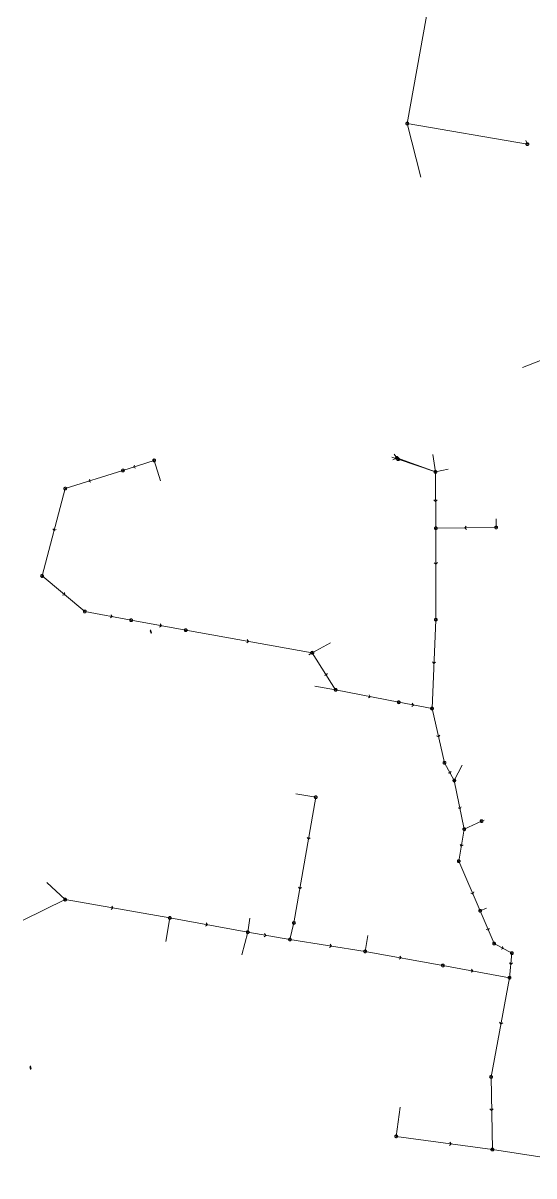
# Model space of a CAD drawing. Header units: metres. Extents: x 25504150 to 25508618, y 6694193 to 6702753.
# Drawn here: x 25505844.6 to 25506014.7, y 6698698.2 to 6699082.2 of the extents above; entities that cross this region are included whole.
import ezdxf

# ---------------------------------------------------------------- set-up
doc = ezdxf.new("R2010")
doc.units = ezdxf.units.M
for name, pattern in [('Sewer_node', [0]), ('Viemariputket', [0]), ('Viemarivarusteet', [0])]:
    doc.linetypes.add(name, pattern=pattern)
for name, color, linetype, lineweight in [('Sewer_node', 7, 'Sewer_node', 0), ('Viemariputket', 7, 'Viemariputket', 0), ('Viemarivarusteet', 7, 'Viemarivarusteet', 0)]:
    doc.layers.add(name, color=color, linetype=linetype, lineweight=lineweight)

msp = doc.modelspace()

# ---------------------------------------------------------------- linework, layer by layer
at = {"layer": 'Sewer_node', "color": 94, "linetype": 'Continuous', "true_color": 0x009900}
for p, q in [((25505887.25, 6698878.91), (25505886.93, 6698879.75)), ((25505887.33, 6698879.08), (25505887.01, 6698879.92)), ((25505887.41, 6698879.25), (25505887.09, 6698880.09)), ((25505847.06, 6698733.64), (25505846.89, 6698734.52)), ((25505847.17, 6698733.79), (25505847, 6698734.68)), ((25505847.28, 6698733.95), (25505847.11, 6698734.83))]:
    msp.add_line(p, q, dxfattribs=at)
at = {"layer": 'Sewer_node', "color": 46, "linetype": 'Continuous', "true_color": 0x7f5f00, "flags": 128}
for points, elevation in [([(25505973, 6699048.71), (25505972.99, 6699048.78), (25505972.98, 6699048.86), (25505972.95, 6699048.92), (25505972.91, 6699048.99), (25505972.86, 6699049.04), (25505972.81, 6699049.09), (25505972.74, 6699049.13), (25505972.68, 6699049.16), (25505972.6, 6699049.17), (25505972.53, 6699049.18), (25505972.46, 6699049.17), (25505972.38, 6699049.16), (25505972.32, 6699049.13), (25505972.25, 6699049.09), (25505972.2, 6699049.04), (25505972.15, 6699048.99), (25505972.11, 6699048.92), (25505972.08, 6699048.86), (25505972.07, 6699048.78), (25505972.06, 6699048.71), (25505972.07, 6699048.64), (25505972.08, 6699048.56), (25505972.11, 6699048.5), (25505972.15, 6699048.43), (25505972.2, 6699048.38), (25505972.25, 6699048.33), (25505972.32, 6699048.29), (25505972.38, 6699048.26), (25505972.46, 6699048.25), (25505972.53, 6699048.24), (25505972.6, 6699048.25), (25505972.68, 6699048.26), (25505972.74, 6699048.29), (25505972.81, 6699048.33), (25505972.86, 6699048.38), (25505972.91, 6699048.43), (25505972.95, 6699048.5), (25505972.98, 6699048.56), (25505972.99, 6699048.64)], 42.44), ([(25506012.96, 6699041.86), (25506012.95, 6699041.93), (25506012.94, 6699042.01), (25506012.91, 6699042.07), (25506012.87, 6699042.14), (25506012.82, 6699042.19), (25506012.77, 6699042.24), (25506012.7, 6699042.28), (25506012.64, 6699042.31), (25506012.56, 6699042.32), (25506012.49, 6699042.33), (25506012.42, 6699042.32), (25506012.34, 6699042.31), (25506012.28, 6699042.28), (25506012.21, 6699042.24), (25506012.16, 6699042.19), (25506012.11, 6699042.14), (25506012.07, 6699042.07), (25506012.04, 6699042.01), (25506012.03, 6699041.93), (25506012.02, 6699041.86), (25506012.03, 6699041.79), (25506012.04, 6699041.71), (25506012.07, 6699041.65), (25506012.11, 6699041.58), (25506012.16, 6699041.53), (25506012.21, 6699041.48), (25506012.28, 6699041.44), (25506012.34, 6699041.41), (25506012.42, 6699041.4), (25506012.49, 6699041.39), (25506012.56, 6699041.4), (25506012.64, 6699041.41), (25506012.7, 6699041.44), (25506012.77, 6699041.48), (25506012.82, 6699041.53), (25506012.87, 6699041.58), (25506012.91, 6699041.65), (25506012.94, 6699041.71), (25506012.95, 6699041.79)], 43.67), ([(25505888.73, 6698936.54), (25505888.72, 6698936.61), (25505888.71, 6698936.68), (25505888.68, 6698936.75), (25505888.64, 6698936.81), (25505888.6, 6698936.87), (25505888.54, 6698936.91), (25505888.48, 6698936.95), (25505888.41, 6698936.98), (25505888.34, 6698936.99), (25505888.27, 6698937), (25505888.2, 6698936.99), (25505888.13, 6698936.98), (25505888.06, 6698936.95), (25505888, 6698936.91), (25505887.94, 6698936.87), (25505887.9, 6698936.81), (25505887.86, 6698936.75), (25505887.83, 6698936.68), (25505887.82, 6698936.61), (25505887.81, 6698936.54), (25505887.82, 6698936.47), (25505887.83, 6698936.4), (25505887.86, 6698936.33), (25505887.9, 6698936.27), (25505887.94, 6698936.21), (25505888, 6698936.17), (25505888.06, 6698936.13), (25505888.13, 6698936.1), (25505888.2, 6698936.09), (25505888.27, 6698936.08), (25505888.34, 6698936.09), (25505888.41, 6698936.1), (25505888.48, 6698936.13), (25505888.54, 6698936.17), (25505888.6, 6698936.21), (25505888.64, 6698936.27), (25505888.68, 6698936.33), (25505888.71, 6698936.4), (25505888.72, 6698936.47)], 43.77), ([(25505969.55, 6698937.33), (25505969.54, 6698937.4), (25505969.53, 6698937.47), (25505969.5, 6698937.54), (25505969.46, 6698937.6), (25505969.42, 6698937.66), (25505969.36, 6698937.7), (25505969.3, 6698937.74), (25505969.23, 6698937.77), (25505969.16, 6698937.78), (25505969.09, 6698937.79), (25505969.02, 6698937.78), (25505968.95, 6698937.77), (25505968.88, 6698937.74), (25505968.82, 6698937.7), (25505968.76, 6698937.66), (25505968.72, 6698937.6), (25505968.68, 6698937.54), (25505968.65, 6698937.47), (25505968.64, 6698937.4), (25505968.63, 6698937.33), (25505968.64, 6698937.26), (25505968.65, 6698937.19), (25505968.68, 6698937.12), (25505968.72, 6698937.06), (25505968.76, 6698937), (25505968.82, 6698936.96), (25505968.88, 6698936.92), (25505968.95, 6698936.89), (25505969.02, 6698936.88), (25505969.09, 6698936.87), (25505969.16, 6698936.88), (25505969.23, 6698936.89), (25505969.3, 6698936.92), (25505969.36, 6698936.96), (25505969.42, 6698937), (25505969.46, 6698937.06), (25505969.5, 6698937.12), (25505969.53, 6698937.19), (25505969.54, 6698937.26)], 43.17), ([(25505969.97, 6698936.9), (25505969.96, 6698936.97), (25505969.95, 6698937.04), (25505969.92, 6698937.11), (25505969.88, 6698937.17), (25505969.84, 6698937.23), (25505969.78, 6698937.27), (25505969.72, 6698937.31), (25505969.65, 6698937.34), (25505969.58, 6698937.35), (25505969.51, 6698937.36), (25505969.44, 6698937.35), (25505969.37, 6698937.34), (25505969.3, 6698937.31), (25505969.24, 6698937.27), (25505969.18, 6698937.23), (25505969.14, 6698937.17), (25505969.1, 6698937.11), (25505969.07, 6698937.04), (25505969.06, 6698936.97), (25505969.05, 6698936.9), (25505969.06, 6698936.83), (25505969.07, 6698936.76), (25505969.1, 6698936.69), (25505969.14, 6698936.63), (25505969.18, 6698936.57), (25505969.24, 6698936.53), (25505969.3, 6698936.49), (25505969.37, 6698936.46), (25505969.44, 6698936.45), (25505969.51, 6698936.44), (25505969.58, 6698936.45), (25505969.65, 6698936.46), (25505969.72, 6698936.49), (25505969.78, 6698936.53), (25505969.84, 6698936.57), (25505969.88, 6698936.63), (25505969.92, 6698936.69), (25505969.95, 6698936.76), (25505969.96, 6698936.83)], 43.03), ([(25505878.35, 6698933.14), (25505878.34, 6698933.21), (25505878.33, 6698933.29), (25505878.3, 6698933.35), (25505878.26, 6698933.42), (25505878.21, 6698933.47), (25505878.16, 6698933.52), (25505878.09, 6698933.56), (25505878.03, 6698933.59), (25505877.95, 6698933.6), (25505877.88, 6698933.61), (25505877.81, 6698933.6), (25505877.73, 6698933.59), (25505877.67, 6698933.56), (25505877.6, 6698933.52), (25505877.55, 6698933.47), (25505877.5, 6698933.42), (25505877.46, 6698933.35), (25505877.43, 6698933.29), (25505877.42, 6698933.21), (25505877.41, 6698933.14), (25505877.42, 6698933.07), (25505877.43, 6698932.99), (25505877.46, 6698932.93), (25505877.5, 6698932.86), (25505877.55, 6698932.81), (25505877.6, 6698932.76), (25505877.67, 6698932.72), (25505877.73, 6698932.69), (25505877.81, 6698932.68), (25505877.88, 6698932.67), (25505877.95, 6698932.68), (25505878.03, 6698932.69), (25505878.09, 6698932.72), (25505878.16, 6698932.76), (25505878.21, 6698932.81), (25505878.26, 6698932.86), (25505878.3, 6698932.93), (25505878.33, 6698932.99), (25505878.34, 6698933.07)], 43.59), ([(25505982.35, 6698932.69), (25505982.34, 6698932.76), (25505982.33, 6698932.83), (25505982.3, 6698932.9), (25505982.26, 6698932.96), (25505982.22, 6698933.02), (25505982.16, 6698933.06), (25505982.1, 6698933.1), (25505982.03, 6698933.13), (25505981.96, 6698933.14), (25505981.89, 6698933.15), (25505981.82, 6698933.14), (25505981.75, 6698933.13), (25505981.68, 6698933.1), (25505981.62, 6698933.06), (25505981.56, 6698933.02), (25505981.52, 6698932.96), (25505981.48, 6698932.9), (25505981.45, 6698932.83), (25505981.44, 6698932.76), (25505981.43, 6698932.69), (25505981.44, 6698932.62), (25505981.45, 6698932.55), (25505981.48, 6698932.48), (25505981.52, 6698932.42), (25505981.56, 6698932.36), (25505981.62, 6698932.32), (25505981.68, 6698932.28), (25505981.75, 6698932.25), (25505981.82, 6698932.24), (25505981.89, 6698932.23), (25505981.96, 6698932.24), (25505982.03, 6698932.25), (25505982.1, 6698932.28), (25505982.16, 6698932.32), (25505982.22, 6698932.36), (25505982.26, 6698932.42), (25505982.3, 6698932.48), (25505982.33, 6698932.55), (25505982.34, 6698932.62)], 42.8), ([(25505859.16, 6698927.14), (25505859.15, 6698927.21), (25505859.14, 6698927.28), (25505859.11, 6698927.35), (25505859.07, 6698927.41), (25505859.03, 6698927.47), (25505858.97, 6698927.51), (25505858.91, 6698927.55), (25505858.84, 6698927.58), (25505858.77, 6698927.59), (25505858.7, 6698927.6), (25505858.63, 6698927.59), (25505858.56, 6698927.58), (25505858.49, 6698927.55), (25505858.43, 6698927.51), (25505858.37, 6698927.47), (25505858.33, 6698927.41), (25505858.29, 6698927.35), (25505858.26, 6698927.28), (25505858.25, 6698927.21), (25505858.24, 6698927.14), (25505858.25, 6698927.07), (25505858.26, 6698927), (25505858.29, 6698926.93), (25505858.33, 6698926.87), (25505858.37, 6698926.81), (25505858.43, 6698926.77), (25505858.49, 6698926.73), (25505858.56, 6698926.7), (25505858.63, 6698926.69), (25505858.7, 6698926.68), (25505858.77, 6698926.69), (25505858.84, 6698926.7), (25505858.91, 6698926.73), (25505858.97, 6698926.77), (25505859.03, 6698926.81), (25505859.07, 6698926.87), (25505859.11, 6698926.93), (25505859.14, 6698927), (25505859.15, 6698927.07)], 43.65), ([(25505982.49, 6698913.94), (25505982.48, 6698914.01), (25505982.47, 6698914.08), (25505982.44, 6698914.15), (25505982.4, 6698914.21), (25505982.36, 6698914.27), (25505982.3, 6698914.31), (25505982.24, 6698914.35), (25505982.17, 6698914.38), (25505982.1, 6698914.39), (25505982.03, 6698914.4), (25505981.96, 6698914.39), (25505981.89, 6698914.38), (25505981.82, 6698914.35), (25505981.76, 6698914.31), (25505981.7, 6698914.27), (25505981.66, 6698914.21), (25505981.62, 6698914.15), (25505981.59, 6698914.08), (25505981.58, 6698914.01), (25505981.57, 6698913.94), (25505981.58, 6698913.87), (25505981.59, 6698913.8), (25505981.62, 6698913.73), (25505981.66, 6698913.67), (25505981.7, 6698913.61), (25505981.76, 6698913.57), (25505981.82, 6698913.53), (25505981.89, 6698913.5), (25505981.96, 6698913.49), (25505982.03, 6698913.48), (25505982.1, 6698913.49), (25505982.17, 6698913.5), (25505982.24, 6698913.53), (25505982.3, 6698913.57), (25505982.36, 6698913.61), (25505982.4, 6698913.67), (25505982.44, 6698913.73), (25505982.47, 6698913.8), (25505982.48, 6698913.87)], 42.34), ([(25506002.58, 6698914.19), (25506002.57, 6698914.26), (25506002.56, 6698914.33), (25506002.53, 6698914.4), (25506002.49, 6698914.46), (25506002.45, 6698914.52), (25506002.39, 6698914.56), (25506002.33, 6698914.6), (25506002.26, 6698914.63), (25506002.19, 6698914.64), (25506002.12, 6698914.65), (25506002.05, 6698914.64), (25506001.98, 6698914.63), (25506001.91, 6698914.6), (25506001.85, 6698914.56), (25506001.79, 6698914.52), (25506001.75, 6698914.46), (25506001.71, 6698914.4), (25506001.68, 6698914.33), (25506001.67, 6698914.26), (25506001.66, 6698914.19), (25506001.67, 6698914.12), (25506001.68, 6698914.05), (25506001.71, 6698913.98), (25506001.75, 6698913.92), (25506001.79, 6698913.86), (25506001.85, 6698913.82), (25506001.91, 6698913.78), (25506001.98, 6698913.75), (25506002.05, 6698913.74), (25506002.12, 6698913.73), (25506002.19, 6698913.74), (25506002.26, 6698913.75), (25506002.33, 6698913.78), (25506002.39, 6698913.82), (25506002.45, 6698913.86), (25506002.49, 6698913.92), (25506002.53, 6698913.98), (25506002.56, 6698914.05), (25506002.57, 6698914.12)], 42.09), ([(25505851.41, 6698898.03), (25505851.4, 6698898.1), (25505851.39, 6698898.17), (25505851.36, 6698898.24), (25505851.32, 6698898.3), (25505851.28, 6698898.36), (25505851.22, 6698898.4), (25505851.16, 6698898.44), (25505851.09, 6698898.47), (25505851.02, 6698898.48), (25505850.95, 6698898.49), (25505850.88, 6698898.48), (25505850.81, 6698898.47), (25505850.74, 6698898.44), (25505850.68, 6698898.4), (25505850.62, 6698898.36), (25505850.58, 6698898.3), (25505850.54, 6698898.24), (25505850.51, 6698898.17), (25505850.5, 6698898.1), (25505850.49, 6698898.03), (25505850.5, 6698897.96), (25505850.51, 6698897.89), (25505850.54, 6698897.82), (25505850.58, 6698897.76), (25505850.62, 6698897.7), (25505850.68, 6698897.66), (25505850.74, 6698897.62), (25505850.81, 6698897.59), (25505850.88, 6698897.58), (25505850.95, 6698897.57), (25505851.02, 6698897.58), (25505851.09, 6698897.59), (25505851.16, 6698897.62), (25505851.22, 6698897.66), (25505851.28, 6698897.7), (25505851.32, 6698897.76), (25505851.36, 6698897.82), (25505851.39, 6698897.89), (25505851.4, 6698897.96)], 41.69), ([(25505865.66, 6698886.23), (25505865.65, 6698886.3), (25505865.64, 6698886.38), (25505865.61, 6698886.44), (25505865.57, 6698886.51), (25505865.52, 6698886.56), (25505865.47, 6698886.61), (25505865.4, 6698886.65), (25505865.34, 6698886.68), (25505865.26, 6698886.69), (25505865.19, 6698886.7), (25505865.12, 6698886.69), (25505865.04, 6698886.68), (25505864.98, 6698886.65), (25505864.91, 6698886.61), (25505864.86, 6698886.56), (25505864.81, 6698886.51), (25505864.77, 6698886.44), (25505864.74, 6698886.38), (25505864.73, 6698886.3), (25505864.72, 6698886.23), (25505864.73, 6698886.16), (25505864.74, 6698886.08), (25505864.77, 6698886.02), (25505864.81, 6698885.95), (25505864.86, 6698885.9), (25505864.91, 6698885.85), (25505864.98, 6698885.81), (25505865.04, 6698885.78), (25505865.12, 6698885.77), (25505865.19, 6698885.76), (25505865.26, 6698885.77), (25505865.34, 6698885.78), (25505865.4, 6698885.81), (25505865.47, 6698885.85), (25505865.52, 6698885.9), (25505865.57, 6698885.95), (25505865.61, 6698886.02), (25505865.64, 6698886.08), (25505865.65, 6698886.16)], 41.96), ([(25505881.06, 6698883.28), (25505881.05, 6698883.35), (25505881.04, 6698883.42), (25505881.01, 6698883.49), (25505880.97, 6698883.55), (25505880.93, 6698883.61), (25505880.87, 6698883.65), (25505880.81, 6698883.69), (25505880.74, 6698883.72), (25505880.67, 6698883.73), (25505880.6, 6698883.74), (25505880.53, 6698883.73), (25505880.46, 6698883.72), (25505880.39, 6698883.69), (25505880.33, 6698883.65), (25505880.27, 6698883.61), (25505880.23, 6698883.55), (25505880.19, 6698883.49), (25505880.16, 6698883.42), (25505880.15, 6698883.35), (25505880.14, 6698883.28), (25505880.15, 6698883.21), (25505880.16, 6698883.14), (25505880.19, 6698883.07), (25505880.23, 6698883.01), (25505880.27, 6698882.95), (25505880.33, 6698882.91), (25505880.39, 6698882.87), (25505880.46, 6698882.84), (25505880.53, 6698882.83), (25505880.6, 6698882.82), (25505880.67, 6698882.83), (25505880.74, 6698882.84), (25505880.81, 6698882.87), (25505880.87, 6698882.91), (25505880.93, 6698882.95), (25505880.97, 6698883.01), (25505881.01, 6698883.07), (25505881.04, 6698883.14), (25505881.05, 6698883.21)], 41.85), ([(25505982.5, 6698883.48), (25505982.49, 6698883.55), (25505982.48, 6698883.62), (25505982.45, 6698883.69), (25505982.41, 6698883.75), (25505982.37, 6698883.81), (25505982.31, 6698883.85), (25505982.25, 6698883.89), (25505982.18, 6698883.92), (25505982.11, 6698883.93), (25505982.04, 6698883.94), (25505981.97, 6698883.93), (25505981.9, 6698883.92), (25505981.83, 6698883.89), (25505981.77, 6698883.85), (25505981.71, 6698883.81), (25505981.67, 6698883.75), (25505981.63, 6698883.69), (25505981.6, 6698883.62), (25505981.59, 6698883.55), (25505981.58, 6698883.48), (25505981.59, 6698883.41), (25505981.6, 6698883.34), (25505981.63, 6698883.27), (25505981.67, 6698883.21), (25505981.71, 6698883.15), (25505981.77, 6698883.11), (25505981.83, 6698883.07), (25505981.9, 6698883.04), (25505981.97, 6698883.03), (25505982.04, 6698883.02), (25505982.11, 6698883.03), (25505982.18, 6698883.04), (25505982.25, 6698883.07), (25505982.31, 6698883.11), (25505982.37, 6698883.15), (25505982.41, 6698883.21), (25505982.45, 6698883.27), (25505982.48, 6698883.34), (25505982.49, 6698883.41)], 41.46), ([(25505899.23, 6698879.97), (25505899.22, 6698880.04), (25505899.21, 6698880.11), (25505899.18, 6698880.18), (25505899.14, 6698880.24), (25505899.1, 6698880.3), (25505899.04, 6698880.34), (25505898.98, 6698880.38), (25505898.91, 6698880.41), (25505898.84, 6698880.42), (25505898.77, 6698880.43), (25505898.7, 6698880.42), (25505898.63, 6698880.41), (25505898.56, 6698880.38), (25505898.5, 6698880.34), (25505898.44, 6698880.3), (25505898.4, 6698880.24), (25505898.36, 6698880.18), (25505898.33, 6698880.11), (25505898.32, 6698880.04), (25505898.31, 6698879.97), (25505898.32, 6698879.9), (25505898.33, 6698879.83), (25505898.36, 6698879.76), (25505898.4, 6698879.7), (25505898.44, 6698879.64), (25505898.5, 6698879.6), (25505898.56, 6698879.56), (25505898.63, 6698879.53), (25505898.7, 6698879.52), (25505898.77, 6698879.51), (25505898.84, 6698879.52), (25505898.91, 6698879.53), (25505898.98, 6698879.56), (25505899.04, 6698879.6), (25505899.1, 6698879.64), (25505899.14, 6698879.7), (25505899.18, 6698879.76), (25505899.21, 6698879.83), (25505899.22, 6698879.9)], 41.71), ([(25505941.39, 6698872.47), (25505941.38, 6698872.54), (25505941.37, 6698872.62), (25505941.34, 6698872.68), (25505941.3, 6698872.75), (25505941.25, 6698872.8), (25505941.2, 6698872.85), (25505941.13, 6698872.89), (25505941.07, 6698872.92), (25505940.99, 6698872.93), (25505940.92, 6698872.94), (25505940.85, 6698872.93), (25505940.77, 6698872.92), (25505940.71, 6698872.89), (25505940.64, 6698872.85), (25505940.59, 6698872.8), (25505940.54, 6698872.75), (25505940.5, 6698872.68), (25505940.47, 6698872.62), (25505940.46, 6698872.54), (25505940.45, 6698872.47), (25505940.46, 6698872.4), (25505940.47, 6698872.32), (25505940.5, 6698872.26), (25505940.54, 6698872.19), (25505940.59, 6698872.14), (25505940.64, 6698872.09), (25505940.71, 6698872.05), (25505940.77, 6698872.02), (25505940.85, 6698872.01), (25505940.92, 6698872), (25505940.99, 6698872.01), (25505941.07, 6698872.02), (25505941.13, 6698872.05), (25505941.2, 6698872.09), (25505941.25, 6698872.14), (25505941.3, 6698872.19), (25505941.34, 6698872.26), (25505941.37, 6698872.32), (25505941.38, 6698872.4)], 41.77), ([(25505949.15, 6698860.12), (25505949.14, 6698860.19), (25505949.13, 6698860.26), (25505949.1, 6698860.33), (25505949.06, 6698860.39), (25505949.02, 6698860.45), (25505948.96, 6698860.49), (25505948.9, 6698860.53), (25505948.83, 6698860.56), (25505948.76, 6698860.57), (25505948.69, 6698860.58), (25505948.62, 6698860.57), (25505948.55, 6698860.56), (25505948.48, 6698860.53), (25505948.42, 6698860.49), (25505948.36, 6698860.45), (25505948.32, 6698860.39), (25505948.28, 6698860.33), (25505948.25, 6698860.26), (25505948.24, 6698860.19), (25505948.23, 6698860.12), (25505948.24, 6698860.05), (25505948.25, 6698859.98), (25505948.28, 6698859.91), (25505948.32, 6698859.85), (25505948.36, 6698859.79), (25505948.42, 6698859.75), (25505948.48, 6698859.71), (25505948.55, 6698859.68), (25505948.62, 6698859.67), (25505948.69, 6698859.66), (25505948.76, 6698859.67), (25505948.83, 6698859.68), (25505948.9, 6698859.71), (25505948.96, 6698859.75), (25505949.02, 6698859.79), (25505949.06, 6698859.85), (25505949.1, 6698859.91), (25505949.13, 6698859.98), (25505949.14, 6698860.05)], 41.98), ([(25505970.13, 6698855.96), (25505970.12, 6698856.03), (25505970.11, 6698856.1), (25505970.08, 6698856.17), (25505970.04, 6698856.23), (25505970, 6698856.29), (25505969.94, 6698856.33), (25505969.88, 6698856.37), (25505969.81, 6698856.4), (25505969.74, 6698856.41), (25505969.67, 6698856.42), (25505969.6, 6698856.41), (25505969.53, 6698856.4), (25505969.46, 6698856.37), (25505969.4, 6698856.33), (25505969.34, 6698856.29), (25505969.3, 6698856.23), (25505969.26, 6698856.17), (25505969.23, 6698856.1), (25505969.22, 6698856.03), (25505969.21, 6698855.96), (25505969.22, 6698855.89), (25505969.23, 6698855.82), (25505969.26, 6698855.75), (25505969.3, 6698855.69), (25505969.34, 6698855.63), (25505969.4, 6698855.59), (25505969.46, 6698855.55), (25505969.53, 6698855.52), (25505969.6, 6698855.51), (25505969.67, 6698855.5), (25505969.74, 6698855.51), (25505969.81, 6698855.52), (25505969.88, 6698855.55), (25505969.94, 6698855.59), (25505970, 6698855.63), (25505970.04, 6698855.69), (25505970.08, 6698855.75), (25505970.11, 6698855.82), (25505970.12, 6698855.89)], 41.42), ([(25505981.23, 6698853.89), (25505981.22, 6698853.96), (25505981.21, 6698854.04), (25505981.18, 6698854.1), (25505981.14, 6698854.17), (25505981.09, 6698854.22), (25505981.04, 6698854.27), (25505980.97, 6698854.31), (25505980.91, 6698854.34), (25505980.83, 6698854.35), (25505980.76, 6698854.36), (25505980.69, 6698854.35), (25505980.61, 6698854.34), (25505980.55, 6698854.31), (25505980.48, 6698854.27), (25505980.43, 6698854.22), (25505980.38, 6698854.17), (25505980.34, 6698854.1), (25505980.31, 6698854.04), (25505980.3, 6698853.96), (25505980.29, 6698853.89), (25505980.3, 6698853.82), (25505980.31, 6698853.74), (25505980.34, 6698853.68), (25505980.38, 6698853.61), (25505980.43, 6698853.56), (25505980.48, 6698853.51), (25505980.55, 6698853.47), (25505980.61, 6698853.44), (25505980.69, 6698853.43), (25505980.76, 6698853.42), (25505980.83, 6698853.43), (25505980.91, 6698853.44), (25505980.97, 6698853.47), (25505981.04, 6698853.51), (25505981.09, 6698853.56), (25505981.14, 6698853.61), (25505981.18, 6698853.68), (25505981.21, 6698853.74), (25505981.22, 6698853.82)], 41.94), ([(25505985.37, 6698835.83), (25505985.36, 6698835.9), (25505985.35, 6698835.98), (25505985.32, 6698836.04), (25505985.28, 6698836.11), (25505985.23, 6698836.16), (25505985.18, 6698836.21), (25505985.11, 6698836.25), (25505985.05, 6698836.28), (25505984.97, 6698836.29), (25505984.9, 6698836.3), (25505984.83, 6698836.29), (25505984.75, 6698836.28), (25505984.69, 6698836.25), (25505984.62, 6698836.21), (25505984.57, 6698836.16), (25505984.52, 6698836.11), (25505984.48, 6698836.04), (25505984.45, 6698835.98), (25505984.44, 6698835.9), (25505984.43, 6698835.83), (25505984.44, 6698835.76), (25505984.45, 6698835.68), (25505984.48, 6698835.62), (25505984.52, 6698835.55), (25505984.57, 6698835.5), (25505984.62, 6698835.45), (25505984.69, 6698835.41), (25505984.75, 6698835.38), (25505984.83, 6698835.37), (25505984.9, 6698835.36), (25505984.97, 6698835.37), (25505985.05, 6698835.38), (25505985.11, 6698835.41), (25505985.18, 6698835.45), (25505985.23, 6698835.5), (25505985.28, 6698835.55), (25505985.32, 6698835.62), (25505985.35, 6698835.68), (25505985.36, 6698835.76)], 42.33), ([(25505988.65, 6698829.89), (25505988.64, 6698829.96), (25505988.63, 6698830.03), (25505988.6, 6698830.1), (25505988.56, 6698830.16), (25505988.52, 6698830.22), (25505988.46, 6698830.26), (25505988.4, 6698830.3), (25505988.33, 6698830.33), (25505988.26, 6698830.34), (25505988.19, 6698830.35), (25505988.12, 6698830.34), (25505988.05, 6698830.33), (25505987.98, 6698830.3), (25505987.92, 6698830.26), (25505987.86, 6698830.22), (25505987.82, 6698830.16), (25505987.78, 6698830.1), (25505987.75, 6698830.03), (25505987.74, 6698829.96), (25505987.73, 6698829.89), (25505987.74, 6698829.82), (25505987.75, 6698829.75), (25505987.78, 6698829.68), (25505987.82, 6698829.62), (25505987.86, 6698829.56), (25505987.92, 6698829.52), (25505987.98, 6698829.48), (25505988.05, 6698829.45), (25505988.12, 6698829.44), (25505988.19, 6698829.43), (25505988.26, 6698829.44), (25505988.33, 6698829.45), (25505988.4, 6698829.48), (25505988.46, 6698829.52), (25505988.52, 6698829.56), (25505988.56, 6698829.62), (25505988.6, 6698829.68), (25505988.63, 6698829.75), (25505988.64, 6698829.82)], 42.03), ([(25505942.51, 6698824.32), (25505942.5, 6698824.39), (25505942.49, 6698824.46), (25505942.46, 6698824.53), (25505942.42, 6698824.59), (25505942.38, 6698824.65), (25505942.32, 6698824.69), (25505942.26, 6698824.73), (25505942.19, 6698824.76), (25505942.12, 6698824.77), (25505942.05, 6698824.78), (25505941.98, 6698824.77), (25505941.91, 6698824.76), (25505941.84, 6698824.73), (25505941.78, 6698824.69), (25505941.72, 6698824.65), (25505941.68, 6698824.59), (25505941.64, 6698824.53), (25505941.61, 6698824.46), (25505941.6, 6698824.39), (25505941.59, 6698824.32), (25505941.6, 6698824.25), (25505941.61, 6698824.18), (25505941.64, 6698824.11), (25505941.68, 6698824.05), (25505941.72, 6698823.99), (25505941.78, 6698823.95), (25505941.84, 6698823.91), (25505941.91, 6698823.88), (25505941.98, 6698823.87), (25505942.05, 6698823.86), (25505942.12, 6698823.87), (25505942.19, 6698823.88), (25505942.26, 6698823.91), (25505942.32, 6698823.95), (25505942.38, 6698823.99), (25505942.42, 6698824.05), (25505942.46, 6698824.11), (25505942.49, 6698824.18), (25505942.5, 6698824.25)], 42.02), ([(25505997.72, 6698816.39), (25505997.71, 6698816.46), (25505997.7, 6698816.53), (25505997.67, 6698816.6), (25505997.63, 6698816.66), (25505997.59, 6698816.72), (25505997.53, 6698816.76), (25505997.47, 6698816.8), (25505997.4, 6698816.83), (25505997.33, 6698816.84), (25505997.26, 6698816.85), (25505997.19, 6698816.84), (25505997.12, 6698816.83), (25505997.05, 6698816.8), (25505996.99, 6698816.76), (25505996.93, 6698816.72), (25505996.89, 6698816.66), (25505996.85, 6698816.6), (25505996.82, 6698816.53), (25505996.81, 6698816.46), (25505996.8, 6698816.39), (25505996.81, 6698816.32), (25505996.82, 6698816.25), (25505996.85, 6698816.18), (25505996.89, 6698816.12), (25505996.93, 6698816.06), (25505996.99, 6698816.02), (25505997.05, 6698815.98), (25505997.12, 6698815.95), (25505997.19, 6698815.94), (25505997.26, 6698815.93), (25505997.33, 6698815.94), (25505997.4, 6698815.95), (25505997.47, 6698815.98), (25505997.53, 6698816.02), (25505997.59, 6698816.06), (25505997.63, 6698816.12), (25505997.67, 6698816.18), (25505997.7, 6698816.25), (25505997.71, 6698816.32)], 42.22), ([(25505991.97, 6698813.72), (25505991.96, 6698813.79), (25505991.95, 6698813.86), (25505991.92, 6698813.93), (25505991.88, 6698813.99), (25505991.84, 6698814.05), (25505991.78, 6698814.09), (25505991.72, 6698814.13), (25505991.65, 6698814.16), (25505991.58, 6698814.17), (25505991.51, 6698814.18), (25505991.44, 6698814.17), (25505991.37, 6698814.16), (25505991.3, 6698814.13), (25505991.24, 6698814.09), (25505991.18, 6698814.05), (25505991.14, 6698813.99), (25505991.1, 6698813.93), (25505991.07, 6698813.86), (25505991.06, 6698813.79), (25505991.05, 6698813.72), (25505991.06, 6698813.65), (25505991.07, 6698813.58), (25505991.1, 6698813.51), (25505991.14, 6698813.45), (25505991.18, 6698813.39), (25505991.24, 6698813.35), (25505991.3, 6698813.31), (25505991.37, 6698813.28), (25505991.44, 6698813.27), (25505991.51, 6698813.26), (25505991.58, 6698813.27), (25505991.65, 6698813.28), (25505991.72, 6698813.31), (25505991.78, 6698813.35), (25505991.84, 6698813.39), (25505991.88, 6698813.45), (25505991.92, 6698813.51), (25505991.95, 6698813.58), (25505991.96, 6698813.65)], 42.02), ([(25505990.11, 6698803.03), (25505990.1, 6698803.1), (25505990.09, 6698803.17), (25505990.06, 6698803.24), (25505990.02, 6698803.3), (25505989.98, 6698803.36), (25505989.92, 6698803.4), (25505989.86, 6698803.44), (25505989.79, 6698803.47), (25505989.72, 6698803.48), (25505989.65, 6698803.49), (25505989.58, 6698803.48), (25505989.51, 6698803.47), (25505989.44, 6698803.44), (25505989.38, 6698803.4), (25505989.32, 6698803.36), (25505989.28, 6698803.3), (25505989.24, 6698803.24), (25505989.21, 6698803.17), (25505989.2, 6698803.1), (25505989.19, 6698803.03), (25505989.2, 6698802.96), (25505989.21, 6698802.89), (25505989.24, 6698802.82), (25505989.28, 6698802.76), (25505989.32, 6698802.7), (25505989.38, 6698802.66), (25505989.44, 6698802.62), (25505989.51, 6698802.59), (25505989.58, 6698802.58), (25505989.65, 6698802.57), (25505989.72, 6698802.58), (25505989.79, 6698802.59), (25505989.86, 6698802.62), (25505989.92, 6698802.66), (25505989.98, 6698802.7), (25505990.02, 6698802.76), (25505990.06, 6698802.82), (25505990.09, 6698802.89), (25505990.1, 6698802.96)], 41.96), ([(25505859.1, 6698790.23), (25505859.09, 6698790.3), (25505859.08, 6698790.37), (25505859.05, 6698790.44), (25505859.01, 6698790.5), (25505858.97, 6698790.56), (25505858.91, 6698790.6), (25505858.85, 6698790.64), (25505858.78, 6698790.67), (25505858.71, 6698790.68), (25505858.64, 6698790.69), (25505858.57, 6698790.68), (25505858.5, 6698790.67), (25505858.43, 6698790.64), (25505858.37, 6698790.6), (25505858.31, 6698790.56), (25505858.27, 6698790.5), (25505858.23, 6698790.44), (25505858.2, 6698790.37), (25505858.19, 6698790.3), (25505858.18, 6698790.23), (25505858.19, 6698790.16), (25505858.2, 6698790.09), (25505858.23, 6698790.02), (25505858.27, 6698789.96), (25505858.31, 6698789.9), (25505858.37, 6698789.86), (25505858.43, 6698789.82), (25505858.5, 6698789.79), (25505858.57, 6698789.78), (25505858.64, 6698789.77), (25505858.71, 6698789.78), (25505858.78, 6698789.79), (25505858.85, 6698789.82), (25505858.91, 6698789.86), (25505858.97, 6698789.9), (25505859.01, 6698789.96), (25505859.05, 6698790.02), (25505859.08, 6698790.09), (25505859.09, 6698790.16)], 41.75), ([(25505997.24, 6698786.53), (25505997.23, 6698786.6), (25505997.22, 6698786.67), (25505997.19, 6698786.74), (25505997.15, 6698786.8), (25505997.11, 6698786.86), (25505997.05, 6698786.9), (25505996.99, 6698786.94), (25505996.92, 6698786.97), (25505996.85, 6698786.98), (25505996.78, 6698786.99), (25505996.71, 6698786.98), (25505996.64, 6698786.97), (25505996.57, 6698786.94), (25505996.51, 6698786.9), (25505996.45, 6698786.86), (25505996.41, 6698786.8), (25505996.37, 6698786.74), (25505996.34, 6698786.67), (25505996.33, 6698786.6), (25505996.32, 6698786.53), (25505996.33, 6698786.46), (25505996.34, 6698786.39), (25505996.37, 6698786.32), (25505996.41, 6698786.26), (25505996.45, 6698786.2), (25505996.51, 6698786.16), (25505996.57, 6698786.12), (25505996.64, 6698786.09), (25505996.71, 6698786.08), (25505996.78, 6698786.07), (25505996.85, 6698786.08), (25505996.92, 6698786.09), (25505996.99, 6698786.12), (25505997.05, 6698786.16), (25505997.11, 6698786.2), (25505997.15, 6698786.26), (25505997.19, 6698786.32), (25505997.22, 6698786.39), (25505997.23, 6698786.46)], 42.15), ([(25505893.96, 6698784.14), (25505893.95, 6698784.21), (25505893.94, 6698784.28), (25505893.91, 6698784.35), (25505893.87, 6698784.41), (25505893.83, 6698784.47), (25505893.77, 6698784.51), (25505893.71, 6698784.55), (25505893.64, 6698784.58), (25505893.57, 6698784.59), (25505893.5, 6698784.6), (25505893.43, 6698784.59), (25505893.36, 6698784.58), (25505893.29, 6698784.55), (25505893.23, 6698784.51), (25505893.17, 6698784.47), (25505893.13, 6698784.41), (25505893.09, 6698784.35), (25505893.06, 6698784.28), (25505893.05, 6698784.21), (25505893.04, 6698784.14), (25505893.05, 6698784.07), (25505893.06, 6698784), (25505893.09, 6698783.93), (25505893.13, 6698783.87), (25505893.17, 6698783.81), (25505893.23, 6698783.77), (25505893.29, 6698783.73), (25505893.36, 6698783.7), (25505893.43, 6698783.69), (25505893.5, 6698783.68), (25505893.57, 6698783.69), (25505893.64, 6698783.7), (25505893.71, 6698783.73), (25505893.77, 6698783.77), (25505893.83, 6698783.81), (25505893.87, 6698783.87), (25505893.91, 6698783.93), (25505893.94, 6698784), (25505893.95, 6698784.07)], 41.13), ([(25505935.27, 6698782.48), (25505935.26, 6698782.55), (25505935.25, 6698782.62), (25505935.22, 6698782.69), (25505935.18, 6698782.75), (25505935.14, 6698782.81), (25505935.08, 6698782.85), (25505935.02, 6698782.89), (25505934.95, 6698782.92), (25505934.88, 6698782.93), (25505934.81, 6698782.94), (25505934.74, 6698782.93), (25505934.67, 6698782.92), (25505934.6, 6698782.89), (25505934.54, 6698782.85), (25505934.48, 6698782.81), (25505934.44, 6698782.75), (25505934.4, 6698782.69), (25505934.37, 6698782.62), (25505934.36, 6698782.55), (25505934.35, 6698782.48), (25505934.36, 6698782.41), (25505934.37, 6698782.34), (25505934.4, 6698782.27), (25505934.44, 6698782.21), (25505934.48, 6698782.15), (25505934.54, 6698782.11), (25505934.6, 6698782.07), (25505934.67, 6698782.04), (25505934.74, 6698782.03), (25505934.81, 6698782.02), (25505934.88, 6698782.03), (25505934.95, 6698782.04), (25505935.02, 6698782.07), (25505935.08, 6698782.11), (25505935.14, 6698782.15), (25505935.18, 6698782.21), (25505935.22, 6698782.27), (25505935.25, 6698782.34), (25505935.26, 6698782.41)], 41.82), ([(25505919.88, 6698779.4), (25505919.87, 6698779.47), (25505919.86, 6698779.54), (25505919.83, 6698779.61), (25505919.79, 6698779.67), (25505919.75, 6698779.73), (25505919.69, 6698779.77), (25505919.63, 6698779.81), (25505919.56, 6698779.84), (25505919.49, 6698779.85), (25505919.42, 6698779.86), (25505919.35, 6698779.85), (25505919.28, 6698779.84), (25505919.21, 6698779.81), (25505919.15, 6698779.77), (25505919.09, 6698779.73), (25505919.05, 6698779.67), (25505919.01, 6698779.61), (25505918.98, 6698779.54), (25505918.97, 6698779.47), (25505918.96, 6698779.4), (25505918.97, 6698779.33), (25505918.98, 6698779.26), (25505919.01, 6698779.19), (25505919.05, 6698779.13), (25505919.09, 6698779.07), (25505919.15, 6698779.03), (25505919.21, 6698778.99), (25505919.28, 6698778.96), (25505919.35, 6698778.95), (25505919.42, 6698778.94), (25505919.49, 6698778.95), (25505919.56, 6698778.96), (25505919.63, 6698778.99), (25505919.69, 6698779.03), (25505919.75, 6698779.07), (25505919.79, 6698779.13), (25505919.83, 6698779.19), (25505919.86, 6698779.26), (25505919.87, 6698779.33)], 41.32), ([(25505933.91, 6698776.95), (25505933.9, 6698777.02), (25505933.89, 6698777.09), (25505933.86, 6698777.16), (25505933.82, 6698777.22), (25505933.78, 6698777.28), (25505933.72, 6698777.32), (25505933.66, 6698777.36), (25505933.59, 6698777.39), (25505933.52, 6698777.4), (25505933.45, 6698777.41), (25505933.38, 6698777.4), (25505933.31, 6698777.39), (25505933.24, 6698777.36), (25505933.18, 6698777.32), (25505933.12, 6698777.28), (25505933.08, 6698777.22), (25505933.04, 6698777.16), (25505933.01, 6698777.09), (25505933, 6698777.02), (25505932.99, 6698776.95), (25505933, 6698776.88), (25505933.01, 6698776.81), (25505933.04, 6698776.74), (25505933.08, 6698776.68), (25505933.12, 6698776.62), (25505933.18, 6698776.58), (25505933.24, 6698776.54), (25505933.31, 6698776.51), (25505933.38, 6698776.5), (25505933.45, 6698776.49), (25505933.52, 6698776.5), (25505933.59, 6698776.51), (25505933.66, 6698776.54), (25505933.72, 6698776.58), (25505933.78, 6698776.62), (25505933.82, 6698776.68), (25505933.86, 6698776.74), (25505933.89, 6698776.81), (25505933.9, 6698776.88)], 41.7), ([(25506001.88, 6698775.59), (25506001.87, 6698775.66), (25506001.86, 6698775.73), (25506001.83, 6698775.8), (25506001.79, 6698775.86), (25506001.75, 6698775.92), (25506001.69, 6698775.96), (25506001.63, 6698776), (25506001.56, 6698776.03), (25506001.49, 6698776.04), (25506001.42, 6698776.05), (25506001.35, 6698776.04), (25506001.28, 6698776.03), (25506001.21, 6698776), (25506001.15, 6698775.96), (25506001.09, 6698775.92), (25506001.05, 6698775.86), (25506001.01, 6698775.8), (25506000.98, 6698775.73), (25506000.97, 6698775.66), (25506000.96, 6698775.59), (25506000.97, 6698775.52), (25506000.98, 6698775.45), (25506001.01, 6698775.38), (25506001.05, 6698775.32), (25506001.09, 6698775.26), (25506001.15, 6698775.22), (25506001.21, 6698775.18), (25506001.28, 6698775.15), (25506001.35, 6698775.14), (25506001.42, 6698775.13), (25506001.49, 6698775.14), (25506001.56, 6698775.15), (25506001.63, 6698775.18), (25506001.69, 6698775.22), (25506001.75, 6698775.26), (25506001.79, 6698775.32), (25506001.83, 6698775.38), (25506001.86, 6698775.45), (25506001.87, 6698775.52)], 42.48), ([(25505958.98, 6698772.98), (25505958.97, 6698773.05), (25505958.96, 6698773.12), (25505958.93, 6698773.19), (25505958.89, 6698773.25), (25505958.85, 6698773.31), (25505958.79, 6698773.35), (25505958.73, 6698773.39), (25505958.66, 6698773.42), (25505958.59, 6698773.43), (25505958.52, 6698773.44), (25505958.45, 6698773.43), (25505958.38, 6698773.42), (25505958.31, 6698773.39), (25505958.25, 6698773.35), (25505958.19, 6698773.31), (25505958.15, 6698773.25), (25505958.11, 6698773.19), (25505958.08, 6698773.12), (25505958.07, 6698773.05), (25505958.06, 6698772.98), (25505958.07, 6698772.91), (25505958.08, 6698772.84), (25505958.11, 6698772.77), (25505958.15, 6698772.71), (25505958.19, 6698772.65), (25505958.25, 6698772.61), (25505958.31, 6698772.57), (25505958.38, 6698772.54), (25505958.45, 6698772.53), (25505958.52, 6698772.52), (25505958.59, 6698772.53), (25505958.66, 6698772.54), (25505958.73, 6698772.57), (25505958.79, 6698772.61), (25505958.85, 6698772.65), (25505958.89, 6698772.71), (25505958.93, 6698772.77), (25505958.96, 6698772.84), (25505958.97, 6698772.91)], 41.93), ([(25506007.82, 6698772.42), (25506007.81, 6698772.49), (25506007.8, 6698772.56), (25506007.77, 6698772.63), (25506007.73, 6698772.69), (25506007.69, 6698772.75), (25506007.63, 6698772.79), (25506007.57, 6698772.83), (25506007.5, 6698772.86), (25506007.43, 6698772.87), (25506007.36, 6698772.88), (25506007.29, 6698772.87), (25506007.22, 6698772.86), (25506007.15, 6698772.83), (25506007.09, 6698772.79), (25506007.03, 6698772.75), (25506006.99, 6698772.69), (25506006.95, 6698772.63), (25506006.92, 6698772.56), (25506006.91, 6698772.49), (25506006.9, 6698772.42), (25506006.91, 6698772.35), (25506006.92, 6698772.28), (25506006.95, 6698772.21), (25506006.99, 6698772.15), (25506007.03, 6698772.09), (25506007.09, 6698772.05), (25506007.15, 6698772.01), (25506007.22, 6698771.98), (25506007.29, 6698771.97), (25506007.36, 6698771.96), (25506007.43, 6698771.97), (25506007.5, 6698771.98), (25506007.57, 6698772.01), (25506007.63, 6698772.05), (25506007.69, 6698772.09), (25506007.73, 6698772.15), (25506007.77, 6698772.21), (25506007.8, 6698772.28), (25506007.81, 6698772.35)], 42.64), ([(25505984.86, 6698768.32), (25505984.85, 6698768.39), (25505984.84, 6698768.47), (25505984.81, 6698768.53), (25505984.77, 6698768.6), (25505984.72, 6698768.65), (25505984.67, 6698768.7), (25505984.6, 6698768.74), (25505984.54, 6698768.77), (25505984.46, 6698768.78), (25505984.39, 6698768.79), (25505984.32, 6698768.78), (25505984.24, 6698768.77), (25505984.18, 6698768.74), (25505984.11, 6698768.7), (25505984.06, 6698768.65), (25505984.01, 6698768.6), (25505983.97, 6698768.53), (25505983.94, 6698768.47), (25505983.93, 6698768.39), (25505983.92, 6698768.32), (25505983.93, 6698768.25), (25505983.94, 6698768.17), (25505983.97, 6698768.11), (25505984.01, 6698768.04), (25505984.06, 6698767.99), (25505984.11, 6698767.94), (25505984.18, 6698767.9), (25505984.24, 6698767.87), (25505984.32, 6698767.86), (25505984.39, 6698767.85), (25505984.46, 6698767.86), (25505984.54, 6698767.87), (25505984.6, 6698767.9), (25505984.67, 6698767.94), (25505984.72, 6698767.99), (25505984.77, 6698768.04), (25505984.81, 6698768.11), (25505984.84, 6698768.17), (25505984.85, 6698768.25)], 42.02), ([(25506007.03, 6698764.21), (25506007.02, 6698764.28), (25506007.01, 6698764.35), (25506006.98, 6698764.42), (25506006.94, 6698764.48), (25506006.9, 6698764.54), (25506006.84, 6698764.58), (25506006.78, 6698764.62), (25506006.71, 6698764.65), (25506006.64, 6698764.66), (25506006.57, 6698764.67), (25506006.5, 6698764.66), (25506006.43, 6698764.65), (25506006.36, 6698764.62), (25506006.3, 6698764.58), (25506006.24, 6698764.54), (25506006.2, 6698764.48), (25506006.16, 6698764.42), (25506006.13, 6698764.35), (25506006.12, 6698764.28), (25506006.11, 6698764.21), (25506006.12, 6698764.14), (25506006.13, 6698764.07), (25506006.16, 6698764), (25506006.2, 6698763.94), (25506006.24, 6698763.88), (25506006.3, 6698763.84), (25506006.36, 6698763.8), (25506006.43, 6698763.77), (25506006.5, 6698763.76), (25506006.57, 6698763.75), (25506006.64, 6698763.76), (25506006.71, 6698763.77), (25506006.78, 6698763.8), (25506006.84, 6698763.84), (25506006.9, 6698763.88), (25506006.94, 6698763.94), (25506006.98, 6698764), (25506007.01, 6698764.07), (25506007.02, 6698764.14)], 42.32), ([(25506000.87, 6698731.18), (25506000.86, 6698731.25), (25506000.85, 6698731.32), (25506000.82, 6698731.39), (25506000.78, 6698731.45), (25506000.74, 6698731.51), (25506000.68, 6698731.55), (25506000.62, 6698731.59), (25506000.55, 6698731.62), (25506000.48, 6698731.63), (25506000.41, 6698731.64), (25506000.34, 6698731.63), (25506000.27, 6698731.62), (25506000.2, 6698731.59), (25506000.14, 6698731.55), (25506000.08, 6698731.51), (25506000.04, 6698731.45), (25506000, 6698731.39), (25505999.97, 6698731.32), (25505999.96, 6698731.25), (25505999.95, 6698731.18), (25505999.96, 6698731.11), (25505999.97, 6698731.04), (25506000, 6698730.97), (25506000.04, 6698730.91), (25506000.08, 6698730.85), (25506000.14, 6698730.81), (25506000.2, 6698730.77), (25506000.27, 6698730.74), (25506000.34, 6698730.73), (25506000.41, 6698730.72), (25506000.48, 6698730.73), (25506000.55, 6698730.74), (25506000.62, 6698730.77), (25506000.68, 6698730.81), (25506000.74, 6698730.85), (25506000.78, 6698730.91), (25506000.82, 6698730.97), (25506000.85, 6698731.04), (25506000.86, 6698731.11)], 42.2), ([(25505969.29, 6698711.39), (25505969.28, 6698711.46), (25505969.27, 6698711.53), (25505969.24, 6698711.6), (25505969.2, 6698711.66), (25505969.16, 6698711.72), (25505969.1, 6698711.76), (25505969.04, 6698711.8), (25505968.97, 6698711.83), (25505968.9, 6698711.84), (25505968.83, 6698711.85), (25505968.76, 6698711.84), (25505968.69, 6698711.83), (25505968.62, 6698711.8), (25505968.56, 6698711.76), (25505968.5, 6698711.72), (25505968.46, 6698711.66), (25505968.42, 6698711.6), (25505968.39, 6698711.53), (25505968.38, 6698711.46), (25505968.37, 6698711.39), (25505968.38, 6698711.32), (25505968.39, 6698711.25), (25505968.42, 6698711.18), (25505968.46, 6698711.12), (25505968.5, 6698711.06), (25505968.56, 6698711.02), (25505968.62, 6698710.98), (25505968.69, 6698710.95), (25505968.76, 6698710.94), (25505968.83, 6698710.93), (25505968.9, 6698710.94), (25505968.97, 6698710.95), (25505969.04, 6698710.98), (25505969.1, 6698711.02), (25505969.16, 6698711.06), (25505969.2, 6698711.12), (25505969.24, 6698711.18), (25505969.27, 6698711.25), (25505969.28, 6698711.32)], 42.13), ([(25506001.32, 6698706.98), (25506001.31, 6698707.05), (25506001.3, 6698707.13), (25506001.27, 6698707.19), (25506001.23, 6698707.26), (25506001.18, 6698707.31), (25506001.13, 6698707.36), (25506001.06, 6698707.4), (25506001, 6698707.43), (25506000.92, 6698707.44), (25506000.85, 6698707.45), (25506000.78, 6698707.44), (25506000.7, 6698707.43), (25506000.64, 6698707.4), (25506000.57, 6698707.36), (25506000.52, 6698707.31), (25506000.47, 6698707.26), (25506000.43, 6698707.19), (25506000.4, 6698707.13), (25506000.39, 6698707.05), (25506000.38, 6698706.98), (25506000.39, 6698706.91), (25506000.4, 6698706.83), (25506000.43, 6698706.77), (25506000.47, 6698706.7), (25506000.52, 6698706.65), (25506000.57, 6698706.6), (25506000.64, 6698706.56), (25506000.7, 6698706.53), (25506000.78, 6698706.52), (25506000.85, 6698706.51), (25506000.92, 6698706.52), (25506001, 6698706.53), (25506001.06, 6698706.56), (25506001.13, 6698706.6), (25506001.18, 6698706.65), (25506001.23, 6698706.7), (25506001.27, 6698706.77), (25506001.3, 6698706.83), (25506001.31, 6698706.91)], 42.49)]:
    msp.add_lwpolyline(points, close=True, dxfattribs=dict(at, elevation=elevation))
for points in [[(25505881.71, 6698934.96), (25505881.39, 6698934.29), (25505882.06, 6698933.96)], [(25505866.87, 6698930.26), (25505866.54, 6698929.59), (25505867.2, 6698929.26)], [(25505981.41, 6698923.38), (25505981.96, 6698922.86), (25505982.47, 6698923.4)], [(25505854.58, 6698913.78), (25505854.97, 6698913.14), (25505855.61, 6698913.52)], [(25505992.17, 6698914.61), (25505991.66, 6698914.06), (25505992.19, 6698913.55)], [(25505981.49, 6698902.46), (25505982.03, 6698901.95), (25505982.55, 6698902.48)], [(25505857.79, 6698891.65), (25505858.54, 6698891.74), (25505858.46, 6698892.48)], [(25505873.7, 6698884.05), (25505874.31, 6698884.49), (25505873.88, 6698885.09)], [(25505890.08, 6698881), (25505890.69, 6698881.44), (25505890.26, 6698882.04)], [(25505919.08, 6698875.8), (25505919.68, 6698876.25), (25505919.25, 6698876.85)], [(25505980.89, 6698869.41), (25505981.41, 6698868.87), (25505981.95, 6698869.38)], [(25505944.94, 6698865.05), (25505945.67, 6698864.91), (25505945.83, 6698865.63)], [(25505959.62, 6698857.39), (25505960.23, 6698857.83), (25505959.81, 6698858.44)], [(25505974, 6698854.6), (25505974.61, 6698855.04), (25505974.18, 6698855.64)], [(25505982.29, 6698844.79), (25505982.94, 6698844.41), (25505983.32, 6698845.04)], [(25505986.16, 6698832.44), (25505986.88, 6698832.25), (25505987.08, 6698832.97)], [(25505989.49, 6698820.86), (25505990.13, 6698820.46), (25505990.52, 6698821.09)], [(25505939.18, 6698810.97), (25505939.63, 6698810.37), (25505940.23, 6698810.81)], [(25505990.08, 6698808.64), (25505990.52, 6698808.04), (25505991.12, 6698808.47)], [(25505936.32, 6698794.42), (25505936.77, 6698793.82), (25505937.37, 6698794.26)], [(25505993.67, 6698792.36), (25505994.37, 6698792.1), (25505994.63, 6698792.8)], [(25505873.96, 6698787), (25505874.56, 6698787.45), (25505874.13, 6698788.05)], [(25505905.38, 6698781.41), (25505905.98, 6698781.86), (25505905.55, 6698782.46)], [(25505924.88, 6698777.89), (25505925.48, 6698778.34), (25505925.05, 6698778.94)], [(25505998.84, 6698780.28), (25505999.54, 6698780.02), (25505999.81, 6698780.71)], [(25505946.69, 6698774.3), (25505947.28, 6698774.76), (25505946.84, 6698775.35)], [(25506003.78, 6698773.71), (25506004.49, 6698773.95), (25506004.26, 6698774.65)], [(25505969.88, 6698770.38), (25505970.48, 6698770.82), (25505970.05, 6698771.42)], [(25505993.79, 6698766.02), (25505994.39, 6698766.46), (25505993.96, 6698767.07)], [(25506006.51, 6698769.23), (25506007, 6698768.67), (25506007.56, 6698769.15)], [(25506003.25, 6698749.4), (25506003.69, 6698748.79), (25506004.3, 6698749.22)], [(25506000.06, 6698720.55), (25506000.61, 6698720.05), (25506001.12, 6698720.59)], [(25505986.6, 6698708.39), (25505987.19, 6698708.86), (25505986.73, 6698709.45)]]:
    msp.add_lwpolyline(points, dxfattribs=at)
at = {"layer": 'Viemariputket', "color": 1, "linetype": 'Continuous', "lineweight": 15}
for p, q in [((25505978.95, 6699084.54), (25505972.53, 6699048.71)), ((25505972.53, 6699048.71), (25506012.49, 6699041.86)), ((25505972.53, 6699048.71), (25505977.07, 6699030.91)), ((25506012.49, 6699041.86), (25506011.97, 6699043.08)), ((25505877.88, 6698933.14), (25505888.27, 6698936.54)), ((25505888.27, 6698936.54), (25505890.43, 6698929.72)), ((25505969.51, 6698936.9, 41.43), (25505967.42, 6698937.65)), ((25505969.09, 6698937.33, 41.32), (25505967.77, 6698936.72)), ((25505969.09, 6698937.33, 41.31), (25505968.16, 6698938.62)), ((25505981.89, 6698932.69, 40.71), (25505969.09, 6698937.33, 40.46)), ((25505981.89, 6698932.69, 40.43), (25505969.51, 6698936.9, 41.41)), ((25505981.89, 6698932.69, 40.38), (25505981.03, 6698938.44, 40.44)), ((25505858.7, 6698927.14), (25505877.88, 6698933.14)), ((25505981.89, 6698932.69, 40.42), (25505986.17, 6698933.58)), ((25505982.03, 6698913.94, 40.14), (25505981.89, 6698932.69, 40.35)), ((25505850.95, 6698898.03, 40.59), (25505858.7, 6698927.14)), ((25506002.12, 6698914.19), (25506002.16, 6698917.09)), ((25505982.03, 6698913.94, 40.22), (25506002.12, 6698914.19, 40.44)), ((25505982.04, 6698883.48), (25505982.03, 6698913.94, 40.14)), ((25505850.95, 6698898.03, 40.59), (25505865.19, 6698886.23)), ((25505880.6, 6698883.28), (25505865.19, 6698886.23)), ((25505898.77, 6698879.97), (25505880.6, 6698883.28)), ((25505980.76, 6698853.89), (25505982.04, 6698883.48)), ((25505940.92, 6698872.47), (25505898.77, 6698879.97)), ((25505940.92, 6698872.47), (25505946.95, 6698875.75)), ((25505940.92, 6698872.47), (25505939.73, 6698871.81)), ((25505948.69, 6698860.12), (25505940.92, 6698872.47)), ((25505948.69, 6698860.12), (25505941.71, 6698861.29)), ((25505969.67, 6698855.96), (25505948.69, 6698860.12)), ((25505969.67, 6698855.96), (25505969.81, 6698856.5)), ((25505980.76, 6698853.89), (25505969.67, 6698855.96)), ((25505984.9, 6698835.83), (25505980.76, 6698853.89)), ((25505988.19, 6698829.89), (25505984.9, 6698835.83)), ((25505988.19, 6698829.89), (25505990.8, 6698834.99)), ((25505991.51, 6698813.72), (25505988.19, 6698829.89)), ((25505988.19, 6698829.89), (25505988.51, 6698829.7)), ((25505934.81, 6698782.48), (25505942.05, 6698824.32)), ((25505942.05, 6698824.32), (25505935.45, 6698825.48)), ((25505991.51, 6698813.72), (25505997.26, 6698816.39)), ((25505997.26, 6698816.39), (25505998.11, 6698816.73)), ((25505989.65, 6698803.03), (25505991.51, 6698813.72)), ((25505996.78, 6698786.53), (25505989.65, 6698803.03)), ((25505858.64, 6698790.23, 39.4), (25505852.6, 6698795.93, 0.32)), ((25505858.64, 6698790.23, 39.4), (25505844.64, 6698783.36, 0.32)), ((25505893.5, 6698784.14, 0.32), (25505858.64, 6698790.23, 39.4)), ((25505996.78, 6698786.53), (25505998.86, 6698787.37)), ((25506001.42, 6698775.59), (25505996.78, 6698786.53)), ((25505893.5, 6698784.14), (25505892.14, 6698776.33)), ((25505919.42, 6698779.4), (25505893.5, 6698784.14)), ((25505919.42, 6698779.4), (25505920.08, 6698784.04)), ((25505933.45, 6698776.95), (25505934.81, 6698782.48)), ((25505919.42, 6698779.4), (25505917.48, 6698771.89)), ((25505933.45, 6698776.95), (25505919.42, 6698779.4)), ((25505958.52, 6698772.98), (25505959.44, 6698778.26)), ((25505958.52, 6698772.98), (25505933.45, 6698776.95)), ((25506007.36, 6698772.42), (25506001.42, 6698775.59)), ((25505984.39, 6698768.32), (25505958.52, 6698772.98)), ((25506006.57, 6698764.21), (25506007.36, 6698772.42)), ((25505984.39, 6698768.32), (25505984.5, 6698768.85)), ((25505984.39, 6698768.32), (25506006.57, 6698764.21)), ((25506000.41, 6698731.18), (25506006.57, 6698764.21)), ((25506000.85, 6698706.98), (25506000.41, 6698731.18)), ((25505968.83, 6698711.39, 38.18), (25505970.2, 6698721.06, 0.32)), ((25505968.83, 6698711.39, 38.18), (25506000.85, 6698706.98, 0.32)), ((25506057.13, 6698698.2), (25506000.85, 6698706.98))]:
    msp.add_line(p, q, dxfattribs=at)
at = {"layer": 'Viemariputket', "color": 251, "linetype": 'Continuous', "lineweight": 15, "true_color": 0x595959}
msp.add_line((25506016.87, 6698969.81, 40.67), (25506010.93, 6698967.44, 40.73), dxfattribs=at)
at = {"layer": 'Viemarivarusteet', "color": 1}
for p in [(25505972.53, 6699048.71, 42.44), (25506012.49, 6699041.86, 43.67), (25505888.27, 6698936.54, 43.77), (25505969.09, 6698937.33, 43.17), (25505969.51, 6698936.9, 43.03), (25505877.88, 6698933.14, 43.59), (25505981.89, 6698932.69, 42.8), (25505858.7, 6698927.14, 43.65), (25505982.03, 6698913.94, 42.34), (25506002.12, 6698914.19, 42.09), (25505850.95, 6698898.03, 41.69), (25505865.19, 6698886.23, 41.96), (25505880.6, 6698883.28, 41.85), (25505982.04, 6698883.48, 41.46), (25505898.77, 6698879.97, 41.71), (25505940.92, 6698872.47, 41.77), (25505948.69, 6698860.12, 41.98), (25505969.67, 6698855.96, 41.42), (25505980.76, 6698853.89, 41.94), (25505984.9, 6698835.83, 42.33), (25505988.19, 6698829.89, 42.03), (25505942.05, 6698824.32, 42.02), (25505997.26, 6698816.39, 42.22), (25505991.51, 6698813.72, 42.02), (25505989.65, 6698803.03, 41.96), (25505858.64, 6698790.23, 41.75), (25505996.78, 6698786.53, 42.15), (25505893.5, 6698784.14, 41.13), (25505934.81, 6698782.48, 41.82), (25505919.42, 6698779.4, 41.32), (25505933.45, 6698776.95, 41.7), (25506001.42, 6698775.59, 42.48), (25505958.52, 6698772.98, 41.93), (25506007.36, 6698772.42, 42.64), (25505984.39, 6698768.32, 42.02), (25506006.57, 6698764.21, 42.32), (25506000.41, 6698731.18, 42.2), (25505968.83, 6698711.39, 42.13), (25506000.85, 6698706.98, 42.49)]:
    msp.add_point(p, dxfattribs=at)

doc.saveas('drawing.dxf')
